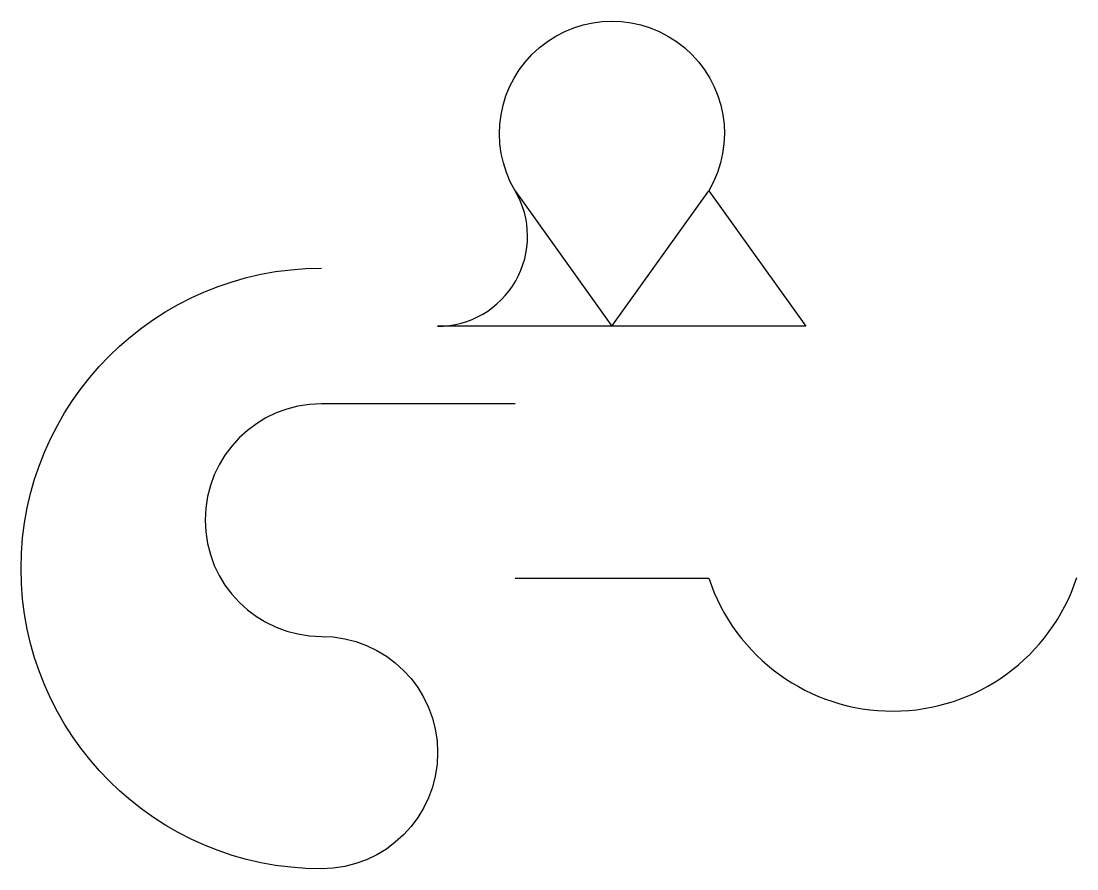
# Model space of a CAD drawing. Header units: millimetres. Extents: x -255 to 290, y -150 to 288.
import ezdxf

# ---------------------------------------------------------------- set-up
doc = ezdxf.new("R2010")
doc.units = ezdxf.units.MM

msp = doc.modelspace()

# ---------------------------------------------------------------- linework, layer by layer
for points in [[(0, 200), (50, 130), (100, 200), (150, 130), (50, 130), (-40, 130, 0.580323), (0, 200, -1.75), (100, 200, 1.75)], [(0, 90), (-100, 90, 1), (-100, -30, -1), (-100, -150, -1), (-100, 160, -0.09294)], [(0, 0), (100, 0, 0.723947), (290, 0.37, -0.275004)]]:
    msp.add_lwpolyline(points, format="xyb")

doc.saveas('drawing.dxf')
